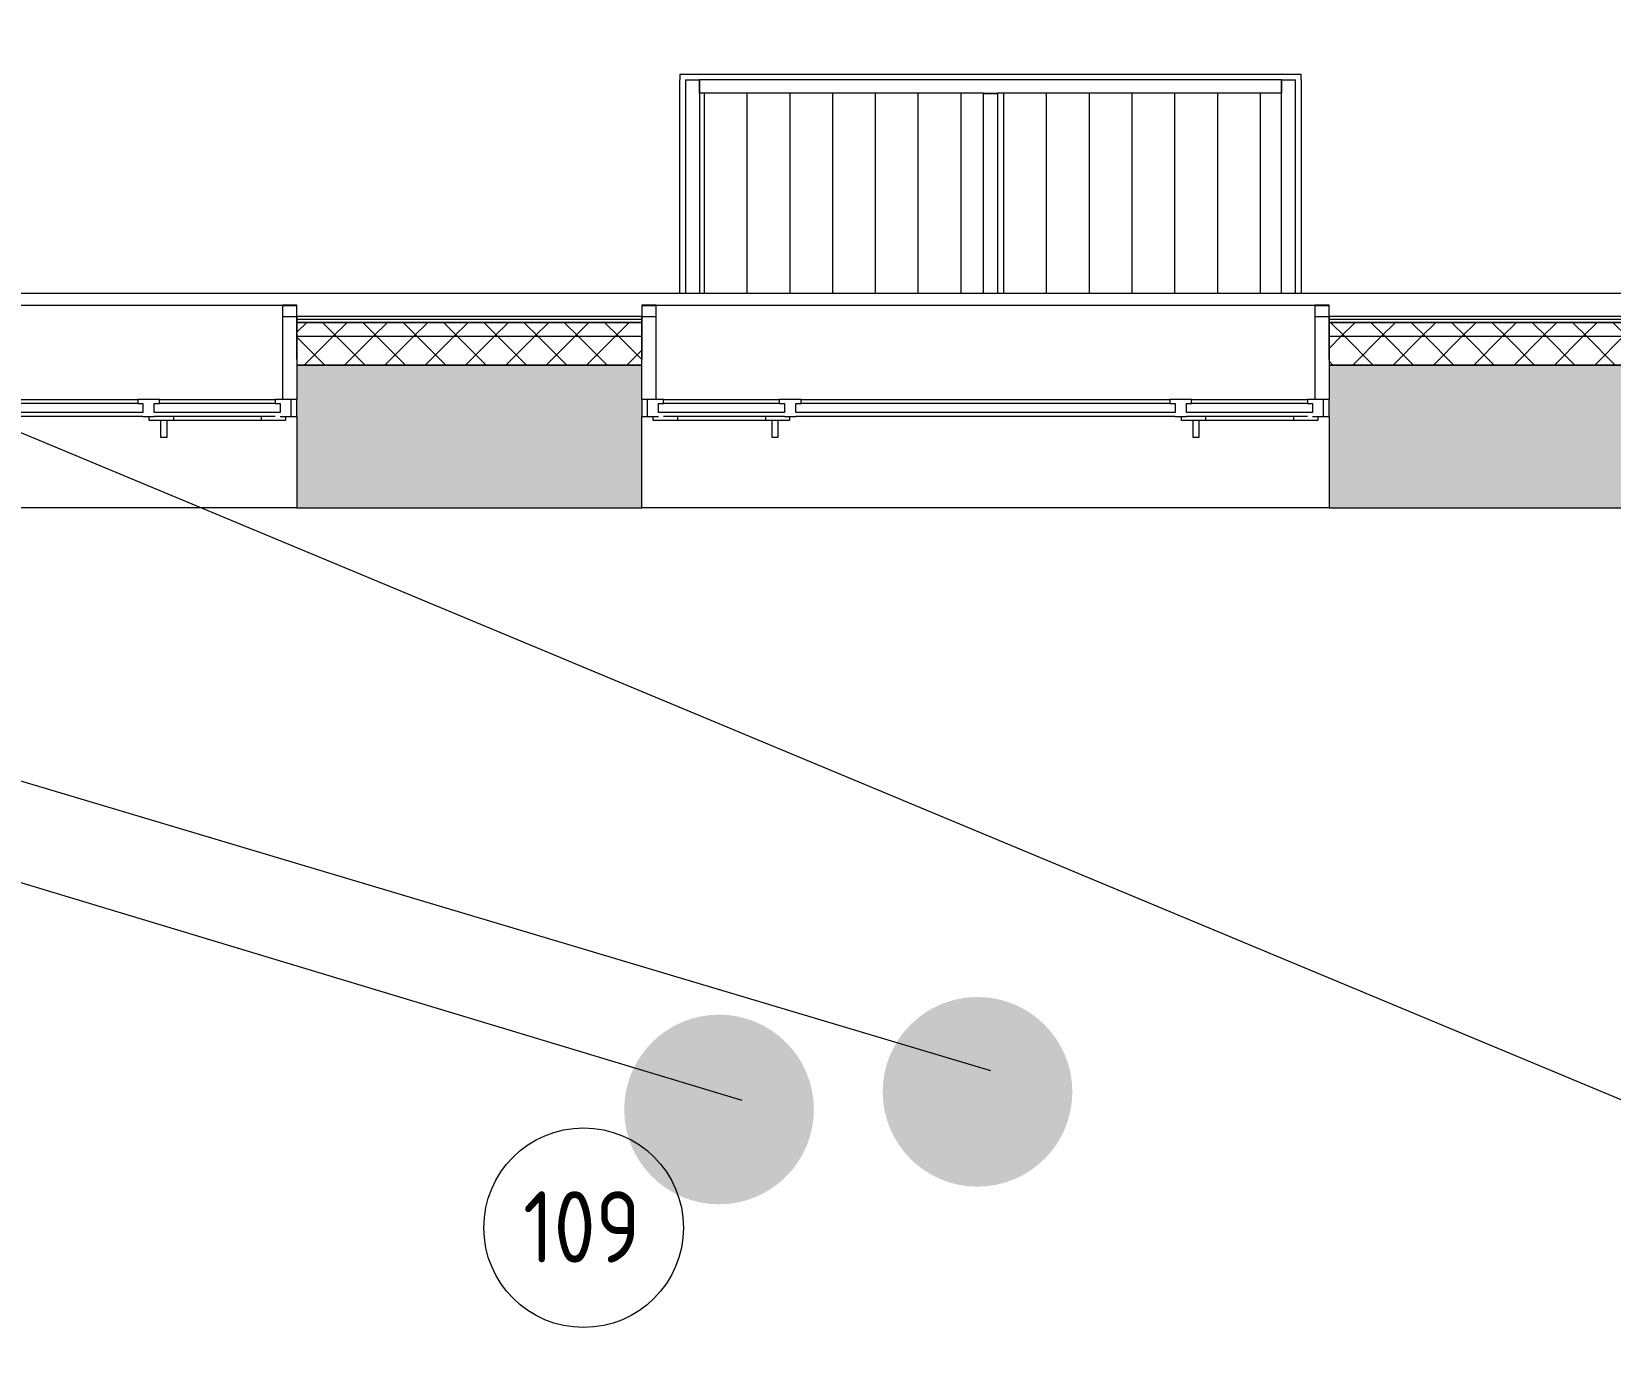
# Model space of a CAD drawing. Header units: millimetres. Extents: x -515342 to 330399, y -224905 to 507333.
# Drawn here: x -332060 to -326523, y -23145 to -18524 of the extents above; entities that cross this region are included whole.
import ezdxf

# ---------------------------------------------------------------- set-up
doc = ezdxf.new("R2010")
doc.units = ezdxf.units.MM
doc.layers.get('0').update_dxf_attribs({"lineweight": 0})
for name, color, linetype, lineweight in [('_ Окна', 7, 'Continuous', 0), ('Витраж', 7, 'Continuous', 0), ('Марки помещений', 7, 'Continuous', 0), ('Ограждение', 7, 'Continuous', 0), ('Окна', 7, 'Continuous', 0), ('Панели витража', 7, 'Continuous', 0), ('Стены внутренние', 7, 'Continuous', 0), ('Стены наружные', 7, 'Continuous', 0), ('Стены несущие', 7, 'Continuous', 0), ('Стены отделка', 7, 'Continuous', 0), ('Стены штриховка', 7, 'Continuous', 0), ('экспертиза ДУ', 1, 'Continuous', 0)]:
    doc.layers.add(name, color=color, linetype=linetype, lineweight=lineweight)
doc.styles.add('GOST Common_1', font='', dxfattribs={"width": 0.9, "height": 250})
doc.styles.get('GOST Common_1').set_extended_font_data('GOST Common')
pattern_1 = [(45, (0, 0), (-70.71068, 70.71068), []), (135, (0, 0), (-70.71068, -70.71068), [])]
pattern_2 = [(90, (0, 1424.8), (-150, 9e-15), [])]

# ---------------------------------------------------------------- blocks, each defined once
blk = doc.blocks.new('Окно_ПВХ_3Створки_1Фрамуга-верх - АР_Окно_ОП_1820_h_х2370_3ст2фр-в-9695517-О_АР_П_1_0_000_План 1 этажа')
at = {"layer": '_ Окна'}
for p, q in [((-1129, 130), (-1205, 130)), ((-1205, 130), (-1205, 70)), ((-1185, 70), (-1185, 130)), ((-1147, 84), (-1147, 116)), ((-1147, 116), (-1129, 116)), ((-1129, 116), (-1129, 130)), ((-723, 116), (-1129, 116)), ((-647, 130), (-723, 130)), ((-723, 130), (-723, 116)), ((-723, 116), (-705, 116)), ((-705, 116), (-705, 84)), ((-665, 84), (-665, 116)), ((-665, 116), (-647, 116)), ((-647, 116), (-647, 130)), ((647, 116), (-647, 116)), ((723, 130), (647, 130)), ((647, 130), (647, 116)), ((647, 116), (665, 116)), ((665, 116), (665, 84)), ((705, 84), (705, 116)), ((705, 116), (723, 116)), ((723, 116), (723, 130)), ((1129, 116), (723, 116)), ((1129, 130), (1129, 116)), ((1205, 130), (1129, 130)), ((1129, 116), (1147, 116)), ((1147, 116), (1147, 84)), ((1185, 70), (1185, 130)), ((1205, 70), (1205, 130)), ((-1205, 70), (-1147, 70)), ((-1165, 56), (-1165, 70)), ((-1080, 56), (-1165, 56)), ((-705, 84), (-1147, 84)), ((-1080, 70), (-1080, 56)), ((-772, 70), (-772, 56)), ((-687, 56), (-772, 56)), ((-705, 70), (-665, 70)), ((-687, 70), (-687, 56)), ((665, 84), (-665, 84)), ((665, 70), (705, 70)), ((687, 56), (687, 70)), ((772, 56), (687, 56)), ((1147, 84), (705, 84)), ((772, 70), (772, 56)), ((1080, 70), (1080, 56)), ((1165, 56), (1080, 56)), ((1147, 70), (1205, 70)), ((1165, 70), (1165, 56))]:
    blk.add_line(p, q, dxfattribs=at)
at = {"layer": 'Окна'}
for p, q in [((-1129, 130), (-723, 130)), ((-647, 130), (647, 130)), ((723, 130), (1129, 130)), ((-705, 70), (-1129, 70)), ((-772, 56), (-1080, 56)), ((-748.5, -4), (-748.5, 56)), ((-728.5, 56), (-728.5, -4)), ((665, 70), (-665, 70)), ((1129, 70), (705, 70)), ((728.5, -4), (728.5, 56)), ((748.5, 56), (748.5, -4)), ((1080, 56), (772, 56)), ((-728.5, -4), (-748.5, -4)), ((748.5, -4), (728.5, -4))]:
    blk.add_line(p, q, dxfattribs=at)
blk = doc.blocks.new('Прямоугольный импост - АР_Откос_Металлический_50х330 Коричневый Левый-9899775-О_АР_П_1_0_000_План 1 этажа')
at = {"layer": 'Витраж'}
blk.add_line((41263.8, 16115), (43573.8, 16115), dxfattribs=at)
blk = doc.blocks.new('Прямоугольный импост - АР_Откос_Металлический_50х330 Коричневый Левый-9899773-О_АР_П_1_0_000_План 1 этажа')
at = {"layer": 'Витраж', "lineweight": 18}
for p, q in [((0, 40), (-50, 40)), ((-50, 40), (-50, -290)), ((-49, -290), (-49, 39)), ((-49, 39), (-1, 39)), ((-1, 39), (-1, -150)), ((0, -150), (0, 40)), ((-1, -150), (0, -150))]:
    blk.add_line(p, q, dxfattribs=at)
blk = doc.blocks.new('Прямоугольный импост - АР_Откос_Металлический_50х330 Белый Левый-9898762-О_АР_П_1_0_000_План 1 этажа')
at = {"layer": 'Витраж'}
blk.add_line((44883.8, 16115), (47193.8, 16115), dxfattribs=at)
blk = doc.blocks.new('Прямоугольный импост - АР_Откос_Металлический_50х330 Белый Правый-9899492-О_АР_П_1_0_000_План 1 этажа')
at = {"layer": 'Витраж', "lineweight": 18}
for p, q in [((-50, -290), (-50, 40)), ((-50, 40), (0, 40)), ((-1, 39), (-49, 39)), ((-49, 39), (-49, -290)), ((-1, -150), (-1, 39)), ((0, 40), (0, -150)), ((0, -150), (-1, -150))]:
    blk.add_line(p, q, dxfattribs=at)
blk = doc.blocks.new('Прямоугольный импост - АР_Откос_Металлический_50х330 Белый Левый-9898760-О_АР_П_1_0_000_План 1 этажа')
at = {"layer": 'Витраж', "lineweight": 18}
for p, q in [((0, 40), (-50, 40)), ((-50, 40), (-50, -290)), ((-49, -290), (-49, 39)), ((-49, 39), (-1, 39)), ((-1, 39), (-1, -150)), ((0, -150), (0, 40)), ((-1, -150), (0, -150))]:
    blk.add_line(p, q, dxfattribs=at)
blk = doc.blocks.new('Ограждение - Ограждение-10023331-О_АР_П_1_0_000_План 1 этажа')
at = {"layer": 'Ограждение'}
blk.add_line((40005, 16157), (49470.9, 16157), dxfattribs=at)
blk = doc.blocks.new('Системная панель - АР_ПанельВитража_Монолитный поликарбонат 6мм-V155-О_АР_П_1_0_000_План 1 этажа')
at = {"layer": 'Панели витража'}
h = blk.add_hatch(dxfattribs=at)
h.set_pattern_fill('FP_66', color=256, style=0, pattern_type=2)
h.set_pattern_definition(pattern_2)
h.paths.add_polyline_path([(46081.4, 16157), (47076.4, 16157), (47076.4, 16859), (46081.4, 16859)])
for p, q in [((47076.4, 16859), (46081.4, 16859)), ((46081.4, 16859), (46081.4, 16157)), ((47076.4, 16157), (47076.4, 16859))]:
    blk.add_line(p, q, dxfattribs=at)
blk = doc.blocks.new('Прямоугольный импост - АР_Импост_50х50 _труба_-10238076-О_АР_П_1_0_000_План 1 этажа')
at = {"layer": 'Витраж'}
for p, q in [((18736.4, 16859), (18736.4, 16905)), ((19756.4, 16905), (18736.4, 16905)), ((19756.4, 16857.4), (19731.4, 16857.4))]:
    blk.add_line(p, q, dxfattribs=at)
blk = doc.blocks.new('Прямоугольный импост - АР_Импост_50х50 _труба_-10238183-О_АР_П_1_0_000_План 1 этажа')
at = {"layer": 'Витраж'}
for p, q in [((20776.4, 16905), (20826.4, 16905)), ((20776.4, 16859), (20776.4, 16905)), ((20826.4, 16157), (20826.4, 16905))]:
    blk.add_line(p, q, dxfattribs=at)
blk = doc.blocks.new('Прямоугольный импост - АР_Импост_50х50 _труба_-10238184-О_АР_П_1_0_000_План 1 этажа')
at = {"layer": 'Витраж'}
for p, q in [((18686.4, 16905), (18736.4, 16905)), ((18686.4, 16905), (18686.4, 16157)), ((18736.4, 16905), (18736.4, 16859))]:
    blk.add_line(p, q, dxfattribs=at)
blk = doc.blocks.new('Системная панель - АР_ПанельВитража_Монолитный поликарбонат 6мм-V156-О_АР_П_1_0_000_План 1 этажа')
at = {"layer": 'Панели витража'}
h = blk.add_hatch(dxfattribs=at)
h.set_pattern_fill('FP_66', color=256, style=0, pattern_type=2)
h.set_pattern_definition(pattern_2)
h.paths.add_polyline_path([(45036.4, 16157), (46031.4, 16157), (46031.4, 16859), (45036.4, 16859)])
for p, q in [((46031.4, 16859), (45036.4, 16859)), ((45036.4, 16859), (45036.4, 16157)), ((46031.4, 16157), (46031.4, 16859))]:
    blk.add_line(p, q, dxfattribs=at)
blk = doc.blocks.new('Прямоугольный импост - АР_Импост_50х50 _труба_-10238080-О_АР_П_1_0_000_План 1 этажа')
at = {"layer": 'Витраж'}
for p, q in [((20776.4, 16905), (19756.4, 16905)), ((20776.4, 16905), (20776.4, 16859)), ((19781.4, 16857.4), (19756.4, 16857.4))]:
    blk.add_line(p, q, dxfattribs=at)
blk = doc.blocks.new('Прямоугольный импост - АР_Импост_50х50 _труба_-10238181-О_АР_П_1_0_000_План 1 этажа')
at = {"layer": 'Витраж'}
blk.add_line((19731.4, 16857.4), (19781.4, 16857.4), dxfattribs=at)
blk = doc.blocks.new('СД_Люблино_Фасады_rvt-1-О_АР_П_1_0_000_План 1 этажа')
at = {"layer": 'Стены внутренние'}
h = blk.add_hatch(dxfattribs=at)
h.set_pattern_fill('FP_1', color=256, style=0, pattern_type=2)
h.set_pattern_definition([(45, (0, 0), (-224.5064, 224.5064), []), (45, (224.5, 0), (-224.5064, 224.5064), [396.875, -79.375, 3.353, -76.022])])
h.paths.add_polyline_path([(95008.7, 15405), (95268.9, 15405), (95268.9, 15905), (93672.7, 15905), (93672.7, 15405), (94120.4, 15405)])
h.paths.add_polyline_path([(101935, 15405), (101935, 15905), (97278.9, 15905), (97278.9, 15405), (101435, 15405)])
h.paths.add_polyline_path([(91662.7, 15405), (91662.7, 15905), (90062.5, 15905), (90062.5, 15405), (91455.3, 15405)])
h.paths.add_polyline_path([(88052.5, 15405), (88052.5, 15905), (86472.6, 15905), (86472.6, 15405), (87902, 15405)])
h.paths.add_polyline_path([(83460.2, 15405), (84462.6, 15405), (84462.6, 15905), (82935.3, 15905), (82935.3, 15405)])
h.paths.add_polyline_path([(80925.3, 15405), (80925.3, 15905), (79340.3, 15905), (79340.3, 15405), (80795.2, 15405)])
h.paths.add_polyline_path([(72144.8, 15405), (73729.7, 15405), (73729.7, 15905), (72144.8, 15905), (72144.8, 15520.8)])
h.paths.add_polyline_path([(70134.8, 15405), (70134.8, 15905), (68493.6, 15905), (68493.6, 15405), (69731.3, 15405)])
h.paths.add_polyline_path([(76353.4, 15405), (77330.3, 15405), (77330.3, 15905), (75739.7, 15905), (75739.7, 15405)])
h.paths.add_polyline_path([(60500.1, 15405), (62868.6, 15405), (62868.6, 15905), (60500.1, 15905), (60500.1, 15725)])
h.paths.add_polyline_path([(64878.6, 15405), (66483.6, 15405), (66483.6, 15905), (64878.6, 15905), (64878.6, 15520.8)])
h.paths.add_polyline_path([(58090.1, 15405), (58090.1, 15905), (56894.2, 15905), (56894.2, 15405), (57698.2, 15405)])
h.paths.add_polyline_path([(51650.9, 15405), (54484.2, 15405), (54484.2, 15905), (51650.9, 15905)])
h.paths.add_polyline_path([(49990.9, 15405), (49990.9, 15905), (47243.8, 15905), (47243.8, 15405), (49703, 15405)])
h.paths.add_polyline_path([(40819.6, 15405), (41213.8, 15405), (41213.8, 15905), (38819.5, 15905), (38819.5, 15405), (39931.2, 15405)])
h.paths.add_polyline_path([(44833.8, 15405), (44833.8, 15905), (43623.8, 15905), (43623.8, 15405), (44430.3, 15405)])
h.paths.add_polyline_path([(36809.5, 15405), (36809.5, 15905), (35219.5, 15905), (35219.5, 15405), (36406, 15405)])
h.paths.add_polyline_path([(29609.5, 15405), (29609.5, 15905), (28023.1, 15905), (28023.1, 15405), (29271.1, 15405)])
h.paths.add_polyline_path([(31619.5, 15405), (33209.5, 15405), (33209.5, 15905), (31619.5, 15905), (31619.5, 15520.8)])
h.paths.add_polyline_path([(17210.3, 15405), (18800.9, 15405), (18800.9, 15905), (17210.3, 15905), (17210.3, 15725)])
h.paths.add_polyline_path([(20810.9, 15405), (22415.8, 15405), (22415.8, 15905), (20810.9, 15905), (20810.9, 15725)])
h.paths.add_polyline_path([(15200.3, 15405), (15200.3, 15905), (13615.3, 15905), (13615.3, 15405), (15057.5, 15405)])
h.paths.add_polyline_path([(24425.8, 15405), (26013.1, 15405), (26013.1, 15905), (24425.8, 15905), (24425.8, 15520.8)])
h.paths.add_polyline_path([(10024.1, 15405), (11605.3, 15405), (11605.3, 15905), (10024.1, 15905), (10024.1, 15725)])
h.paths.add_polyline_path([(6409.2, 15405), (8014.1, 15405), (8014.1, 15905), (6409.2, 15905), (6409.2, 15725)])
h.paths.add_polyline_path([(4399.2, 15405), (4399.2, 15905), (2875, 15905), (2875, 15405), (4397.3, 15405)])
h.paths.add_polyline_path([(1325, 15405), (1325, 15905), (-305, 15905), (-305, 15405), (843.9, 15405)])
at = {"layer": 'Стены наружные'}
h = blk.add_hatch(dxfattribs=at)
h.set_pattern_fill('FP_10', color=256, style=0, pattern_type=2)
h.set_pattern_definition(pattern_1)
h.paths.add_polyline_path([(102085, 16005), (102085, 16055), (97278.9, 16055), (97278.9, 16005), (102035, 16005)])
h.paths.add_polyline_path([(95268.9, 16005), (95268.9, 16055), (93672.7, 16055), (93672.7, 16005), (95008.7, 16005)])
h.paths.add_polyline_path([(83460.2, 16005), (84462.6, 16005), (84462.6, 16055), (82935.3, 16055), (82935.3, 16005)])
h.paths.add_polyline_path([(86472.6, 16005), (88052.5, 16005), (88052.5, 16055), (86472.6, 16055)])
h.paths.add_polyline_path([(80925.3, 16005), (80925.3, 16055), (79340.3, 16055), (79340.3, 16005), (80795.2, 16005)])
h.paths.add_polyline_path([(90062.5, 16005), (91662.7, 16005), (91662.7, 16055), (90062.5, 16055)])
h.paths.add_polyline_path([(77330.3, 16005), (77330.3, 16055), (75739.7, 16055), (75739.7, 16005), (77241.8, 16005)])
h.paths.add_polyline_path([(51650.9, 16005), (54484.2, 16005), (54484.2, 16055), (51650.9, 16055)])
h.paths.add_polyline_path([(70134.8, 16005), (70134.8, 16055), (68493.6, 16055), (68493.6, 16005), (69246.7, 16005)])
h.paths.add_polyline_path([(61251.5, 16005), (62868.6, 16005), (62868.6, 16055), (60500.1, 16055), (60500.1, 16005)])
h.paths.add_polyline_path([(72144.8, 16005), (73729.7, 16005), (73729.7, 16055), (72144.8, 16055)])
h.paths.add_polyline_path([(57698.2, 16005), (58090.1, 16005), (58090.1, 16055), (56894.2, 16055), (56894.2, 16005)])
h.paths.add_polyline_path([(66483.6, 16005), (66483.6, 16055), (64878.6, 16055), (64878.6, 16005), (65693.3, 16005)])
h.paths.add_polyline_path([(49990.9, 16005), (49990.9, 16055), (47243.8, 16055), (47243.8, 16005), (49703, 16005)])
h.paths.add_polyline_path([(36377.8, 16005), (36809.5, 16005), (36809.5, 16055), (35219.5, 16055), (35219.5, 16005), (35489.5, 16005)])
h.paths.add_polyline_path([(39042.9, 16005), (41213.8, 16005), (41213.8, 16055), (38819.5, 16055), (38819.5, 16005)])
h.paths.add_polyline_path([(44373, 16005), (44833.8, 16005), (44833.8, 16055), (43623.8, 16055), (43623.8, 16005)])
h.paths.add_polyline_path([(29271.1, 16005), (29609.5, 16005), (29609.5, 16055), (28023.1, 16055), (28023.1, 16005), (28382.7, 16005)])
h.paths.add_polyline_path([(24425.8, 16005), (26013.1, 16005), (26013.1, 16055), (24425.8, 16055)])
h.paths.add_polyline_path([(33209.5, 16005), (33209.5, 16055), (31619.5, 16055), (31619.5, 16005), (32824.4, 16005)])
h.paths.add_polyline_path([(11605.3, 16005), (11605.3, 16055), (10024.1, 16055), (10024.1, 16005), (11504.1, 16005)])
h.paths.add_polyline_path([(20810.9, 16005), (22415.8, 16005), (22415.8, 16055), (20810.9, 16055)])
h.paths.add_polyline_path([(18610.9, 16005), (18800.9, 16005), (18800.9, 16055), (17210.3, 16055), (17210.3, 16005), (17722.5, 16005)])
h.paths.add_polyline_path([(15200.3, 16005), (15200.3, 16055), (13615.3, 16055), (13615.3, 16005), (15057.5, 16005)])
h.paths.add_polyline_path([(8014.1, 16005), (8014.1, 16055), (6409.2, 16055), (6409.2, 16005), (7950.7, 16005)])
h.paths.add_polyline_path([(397.7, 16005), (397.7, 16055), (-405, 16055), (-405, 16005), (-44.4, 16005)])
h.paths.add_polyline_path([(4399.2, 16005), (4399.2, 16055), (3897.7, 16055), (3897.7, 16005), (4397.3, 16005)])
h = blk.add_hatch(dxfattribs=at)
h.set_pattern_fill('FP_10', color=256, style=0, pattern_type=2)
h.set_pattern_definition(pattern_1)
h.paths.add_polyline_path([(93672.7, 15905), (95268.9, 15905), (95268.9, 16005), (93672.7, 16005)])
h.paths.add_polyline_path([(102035, 15905), (102035, 16005), (97278.9, 16005), (97278.9, 15905), (101935, 15905)])
h.paths.add_polyline_path([(84348.6, 15905), (84462.6, 15905), (84462.6, 16005), (82935.3, 16005), (82935.3, 15905), (83460.2, 15905)])
h.paths.add_polyline_path([(87013.6, 15905), (88052.5, 15905), (88052.5, 16005), (86472.6, 16005), (86472.6, 15905)])
h.paths.add_polyline_path([(90062.5, 15905), (91662.7, 15905), (91662.7, 16005), (90062.5, 16005)])
h.paths.add_polyline_path([(73688.4, 15905), (73729.7, 15905), (73729.7, 16005), (72144.8, 16005), (72144.8, 15905), (72800.1, 15905)])
h.paths.add_polyline_path([(75739.7, 15905), (77330.3, 15905), (77330.3, 16005), (75739.7, 16005)])
h.paths.add_polyline_path([(79340.3, 15905), (80925.3, 15905), (80925.3, 16005), (79340.3, 16005)])
h.paths.add_polyline_path([(69246.7, 15905), (70134.8, 15905), (70134.8, 16005), (68493.6, 16005), (68493.6, 15905)])
h.paths.add_polyline_path([(62868.6, 15905), (62868.6, 16005), (60500.1, 16005), (60500.1, 15905), (62139.9, 15905)])
h.paths.add_polyline_path([(65693.3, 15905), (66483.6, 15905), (66483.6, 16005), (64878.6, 16005), (64878.6, 15905)])
h.paths.add_polyline_path([(52368.1, 15905), (54484.2, 15905), (54484.2, 16005), (51650.9, 16005), (51650.9, 15905)])
h.paths.add_polyline_path([(58090.1, 15905), (58090.1, 16005), (56894.2, 16005), (56894.2, 15905), (57698.2, 15905)])
h.paths.add_polyline_path([(47926.3, 15905), (49990.9, 15905), (49990.9, 16005), (47243.8, 16005), (47243.8, 15905)])
h.paths.add_polyline_path([(43623.8, 15905), (44833.8, 15905), (44833.8, 16005), (43623.8, 16005)])
h.paths.add_polyline_path([(41213.8, 15905), (41213.8, 16005), (38819.5, 16005), (38819.5, 15905), (40819.6, 15905)])
h.paths.add_polyline_path([(31936.1, 15905), (33209.5, 15905), (33209.5, 16005), (31619.5, 16005), (31619.5, 15905)])
h.paths.add_polyline_path([(36809.5, 15905), (36809.5, 16005), (35219.5, 16005), (35219.5, 15905), (36377.8, 15905)])
h.paths.add_polyline_path([(29609.5, 15905), (29609.5, 16005), (28023.1, 16005), (28023.1, 15905), (29271.1, 15905)])
h.paths.add_polyline_path([(26013.1, 15905), (26013.1, 16005), (24425.8, 16005), (24425.8, 15905), (25717.7, 15905)])
h.paths.add_polyline_path([(20810.9, 15905), (22415.8, 15905), (22415.8, 16005), (20810.9, 16005)])
h.paths.add_polyline_path([(18800.9, 15905), (18800.9, 16005), (17210.3, 16005), (17210.3, 15905), (18610.9, 15905)])
h.paths.add_polyline_path([(15057.5, 15905), (15200.3, 15905), (15200.3, 16005), (13615.3, 16005), (13615.3, 15905)])
h.paths.add_polyline_path([(11504.1, 15905), (11605.3, 15905), (11605.3, 16005), (10024.1, 16005), (10024.1, 15905)])
h.paths.add_polyline_path([(8014.1, 15905), (8014.1, 16005), (6409.2, 16005), (6409.2, 15905), (7950.7, 15905)])
h.paths.add_polyline_path([(-44.4, 15905), (397.7, 15905), (397.7, 16005), (-305, 16005), (-305, 15905)])
h.paths.add_polyline_path([(4399.2, 15905), (4399.2, 16005), (3897.7, 16005), (3897.7, 15905), (4397.3, 15905)])
at = {"layer": 'Стены внутренние'}
for p, q in [((44966.4, 16925), (47146.4, 16925)), ((44966.4, 16925), (44966.4, 16905)), ((44966.4, 16157), (44966.4, 16905)), ((47146.4, 16905), (47146.4, 16925)), ((47146.4, 16905), (47146.4, 16157)), ((43574.7, 16075), (43623, 16075)), ((44834.6, 16075), (44882.9, 16075)), ((47194.7, 16075), (47243, 16075)), ((43623.8, 15405), (41213.8, 15405)), ((47243.8, 15405), (44833.8, 15405))]:
    blk.add_line(p, q, dxfattribs=at)
at = {"layer": 'Стены несущие'}
for p, q in [((43623.8, 15905), (43623.8, 15785)), ((44833.8, 15905), (43623.8, 15905)), ((43623.8, 15905), (44833.8, 15905)), ((44833.8, 15785), (44833.8, 15905)), ((47243.8, 15905), (47243.8, 15785)), ((49990.9, 15905), (47243.8, 15905)), ((47243.8, 15905), (49990.9, 15905)), ((43623.8, 15725), (43623.8, 15405)), ((44833.8, 15405), (44833.8, 15725)), ((47243.8, 15725), (47243.8, 15405)), ((43623.8, 15405), (44833.8, 15405)), ((47243.8, 15405), (49990.9, 15405))]:
    blk.add_line(p, q, dxfattribs=at)
at = {"layer": 'Стены отделка', "lineweight": 9}
for p, q in [((44833.8, 16075), (43623.8, 16075)), ((43623.8, 16075), (43623.8, 16065)), ((43623.8, 16065), (43623.8, 16055)), ((44833.8, 16065), (44833.8, 16075)), ((44833.8, 16055), (44833.8, 16065)), ((49990.9, 16075), (47243.8, 16075)), ((47243.8, 16075), (47243.8, 16065)), ((47243.8, 16065), (47243.8, 16055)), ((43623.8, 16055), (43623.8, 16005)), ((43623.8, 16005), (43623.8, 15905)), ((44833.8, 16005), (44833.8, 16055)), ((44833.8, 15905), (44833.8, 16005)), ((47243.8, 16055), (47243.8, 16005)), ((47243.8, 16005), (47243.8, 15905))]:
    blk.add_line(p, q, dxfattribs=at)
at = {"layer": 'Стены штриховка'}
for p, q in [((44833.8, 16065), (43623.8, 16065)), ((49990.9, 16065), (47243.8, 16065)), ((44833.8, 16055), (43623.8, 16055)), ((43623.8, 16055), (44833.8, 16055)), ((44833.8, 16005), (43623.8, 16005)), ((49990.9, 16055), (47243.8, 16055)), ((47243.8, 16055), (49990.9, 16055)), ((49990.9, 16005), (47243.8, 16005))]:
    blk.add_line(p, q, dxfattribs=at)
at = {"layer": 'Витраж', "lineweight": 9}
for name, p in [('Прямоугольный импост - АР_Импост_50х50 _труба_-10238184-О_АР_П_1_0_000_План 1 этажа', (26300, 0)), ('Прямоугольный импост - АР_Импост_50х50 _труба_-10238076-О_АР_П_1_0_000_План 1 этажа', (26300, 0)), ('Прямоугольный импост - АР_Импост_50х50 _труба_-10238080-О_АР_П_1_0_000_План 1 этажа', (26300, 0)), ('Прямоугольный импост - АР_Импост_50х50 _труба_-10238183-О_АР_П_1_0_000_План 1 этажа', (26300, 0)), ('Прямоугольный импост - АР_Импост_50х50 _труба_-10238181-О_АР_П_1_0_000_План 1 этажа', (26300, 0)), ('Прямоугольный импост - АР_Откос_Металлический_50х330 Коричневый Левый-9899775-О_АР_П_1_0_000_План 1 этажа', (0, 0)), ('Прямоугольный импост - АР_Откос_Металлический_50х330 Коричневый Левый-9899773-О_АР_П_1_0_000_План 1 этажа', (43623.8, 16075)), ('Прямоугольный импост - АР_Откос_Металлический_50х330 Белый Левый-9898762-О_АР_П_1_0_000_План 1 этажа', (0, 0)), ('Прямоугольный импост - АР_Откос_Металлический_50х330 Белый Левый-9898760-О_АР_П_1_0_000_План 1 этажа', (47243.8, 16075))]:
    blk.add_blockref(name, p, dxfattribs=at)
at = {"layer": 'Витраж', "lineweight": 9, "extrusion": (0, 0, -1)}
blk.add_blockref('Прямоугольный импост - АР_Откос_Металлический_50х330 Белый Правый-9899492-О_АР_П_1_0_000_План 1 этажа', (-44833.8, 16075), dxfattribs=at)
at = {"layer": 'Ограждение', "lineweight": 9}
blk.add_blockref('Ограждение - Ограждение-10023331-О_АР_П_1_0_000_План 1 этажа', (0, 0), dxfattribs=at)
at = {"layer": 'Окна', "lineweight": 9}
for p in [(42418.8, 15655), (46038.8, 15655)]:
    blk.add_blockref('Окно_ПВХ_3Створки_1Фрамуга-верх - АР_Окно_ОП_1820_h_х2370_3ст2фр-в-9695517-О_АР_П_1_0_000_План 1 этажа', p, dxfattribs=at)
at = {"layer": 'Панели витража', "lineweight": 9}
for name in ['Системная панель - АР_ПанельВитража_Монолитный поликарбонат 6мм-V156-О_АР_П_1_0_000_План 1 этажа', 'Системная панель - АР_ПанельВитража_Монолитный поликарбонат 6мм-V155-О_АР_П_1_0_000_План 1 этажа']:
    blk.add_blockref(name, (0, 0), dxfattribs=at)
blk = doc.blocks.new('ASVP_Марка_Помещение_ДваЗначения - Номер Площадь-685795-О_АР_П_1_0_000_План 1 этажа')
at = {"layer": 'Марки помещений'}
blk.add_circle((0, 0), 3.5, dxfattribs=at)

msp = doc.modelspace()

# ---------------------------------------------------------------- hatches: boundary and pattern name
at = {"layer": 'экспертиза ДУ', "lineweight": 0}
h = msp.add_hatch(color=30, dxfattribs=at)
edge = h.paths.add_edge_path()
edge.add_arc((-328742.3697, -22241.3934), 332.544, 0, 360)
h = msp.add_hatch(color=5, dxfattribs=at)
edge = h.paths.add_edge_path()
edge.add_arc((-329648.7906, -22303.3515), 332.544, 0, 360)

# ---------------------------------------------------------------- linework, layer by layer
at = {"layer": 'экспертиза ДУ'}
msp.add_lwpolyline([(-360507.5441, -32198.0149), (-451777.9117, 29956.5807), (-323857.1634, -23364.6427)], dxfattribs=at)
at = {"layer": 'экспертиза ДУ', "elevation": 0}
for points in [[(-447577.1251, 13316.8878), (-329569.2027, -22270.3035)], [(-328695.377, -22168.2358), (-447577.1251, 13316.8878)]]:
    msp.add_lwpolyline(points, dxfattribs=at)

# ---------------------------------------------------------------- block references
msp.add_blockref('СД_Люблино_Фасады_rvt-1-О_АР_П_1_0_000_План 1 этажа', (-374753.1427, -35598.5295))
at = {"layer": 'Марки помещений', "xscale": 99.99999999999993, "yscale": 99.99999999999993, "zscale": 99.99999999999993}
msp.add_blockref('ASVP_Марка_Помещение_ДваЗначения - Номер Площадь-685795-О_АР_П_1_0_000_План 1 этажа', (-330123.6291, -22717.7642), dxfattribs=at)

# ---------------------------------------------------------------- texts
at = {"layer": 'Марки помещений', "insert": (-330336.0363, -22590.0392), "char_height": 250, "width": 526.708687, "attachment_point": 1, "style": 'GOST Common_1'}
msp.add_mtext('109', dxfattribs=at)

doc.saveas('drawing.dxf')
